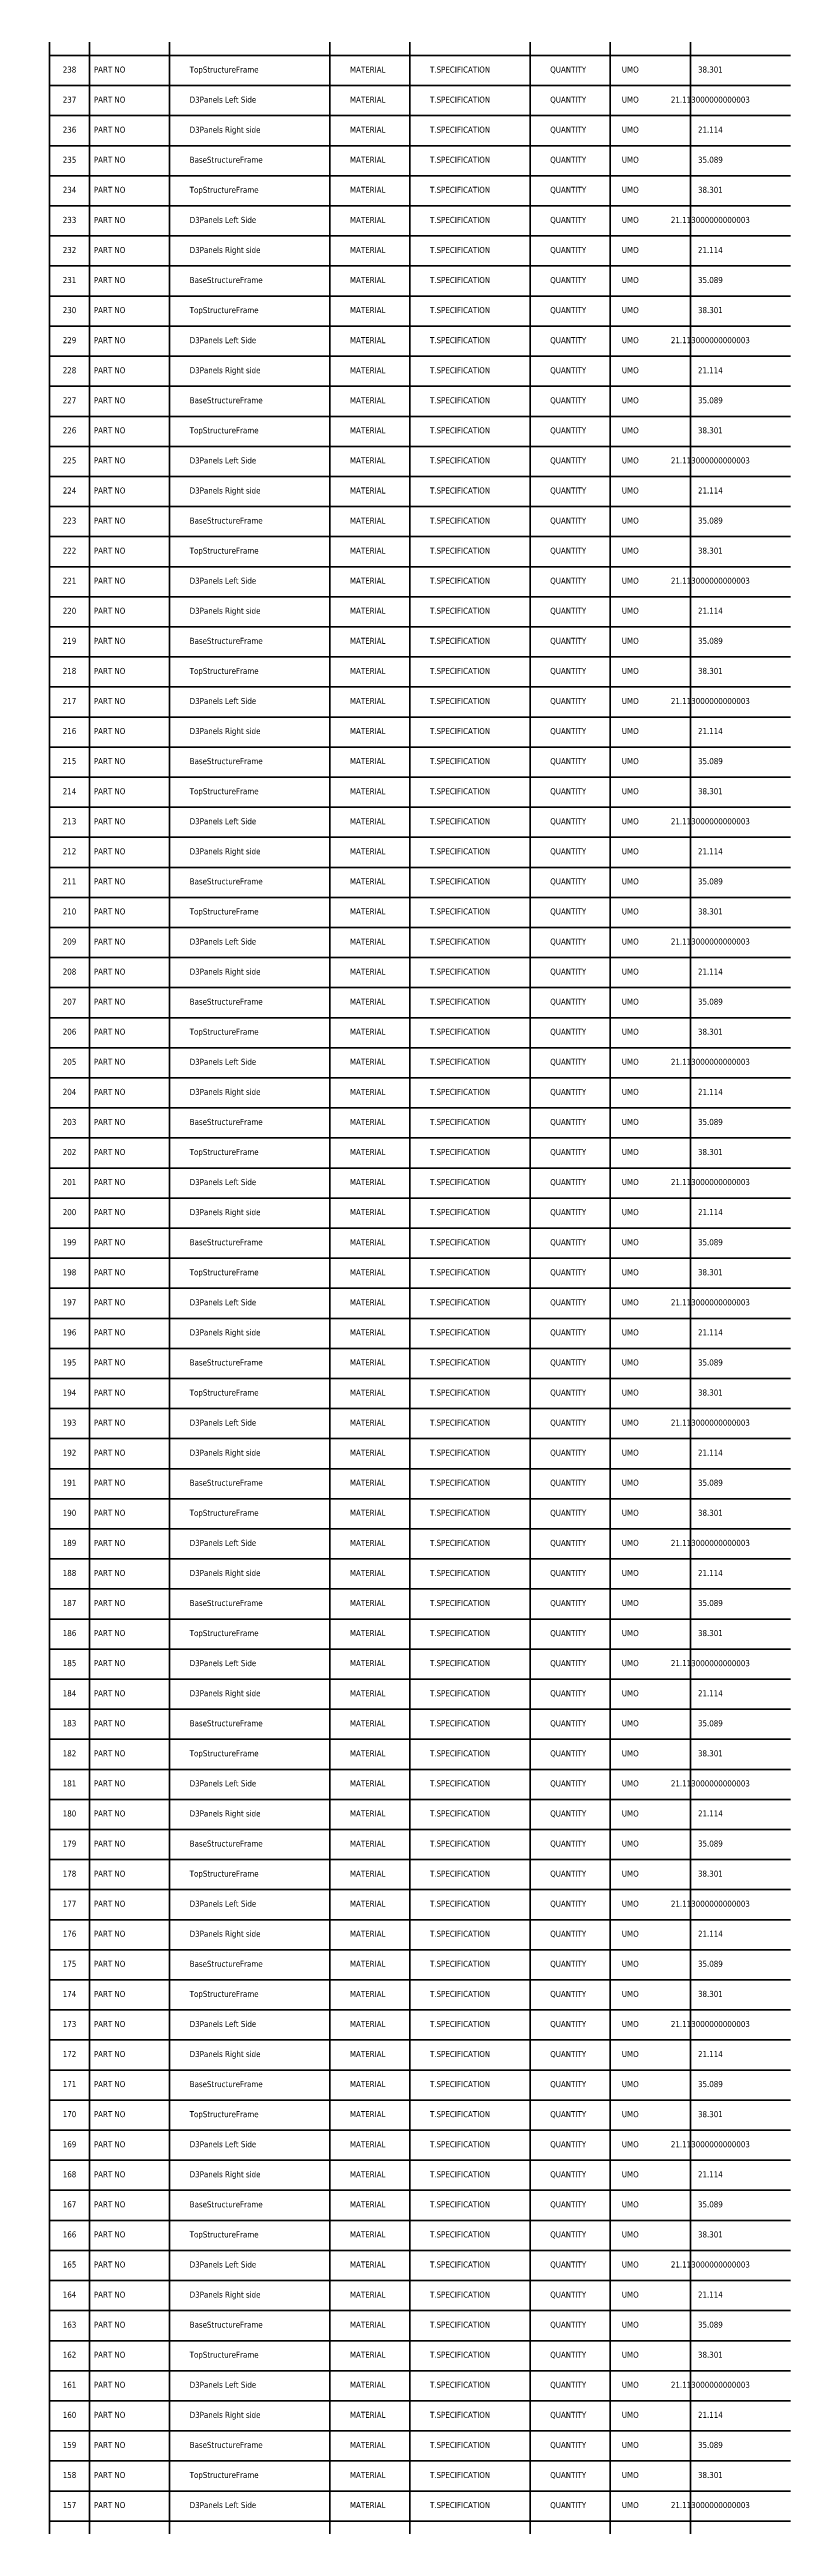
# Model space of a CAD drawing. Header units: metres. Extents: x 849 to 1219, y 30 to 9940.
# Drawn here: x 849 to 1219, y 2512 to 3748 of the extents above; entities that cross this region are included whole.
import ezdxf
from ezdxf.enums import TextEntityAlignment as Align

# ---------------------------------------------------------------- set-up
doc = ezdxf.new("R2010")
doc.units = ezdxf.units.M
doc.layers.add('Default', color=7, linetype='Continuous', lineweight=50, true_color=0x000000)
doc.styles.add('Default', font='tahoma.ttf')

msp = doc.modelspace()

# ---------------------------------------------------------------- linework, layer by layer
at = {"layer": 'Default'}
for p, q in [((849, 160), (849, 9940)), ((869, 9940), (869, 160)), ((909, 9940), (909, 160)), ((989, 9940), (989, 160)), ((1029, 9940), (1029, 160)), ((1089, 9940), (1089, 160)), ((1129, 9940), (1129, 160)), ((1169, 9940), (1169, 160)), ((849, 3745), (1219, 3745)), ((849, 3730), (1219, 3730)), ((849, 3715), (1219, 3715)), ((849, 3700), (1219, 3700)), ((849, 3685), (1219, 3685)), ((849, 3670), (1219, 3670)), ((849, 3655), (1219, 3655)), ((849, 3640), (1219, 3640)), ((849, 3625), (1219, 3625)), ((849, 3610), (1219, 3610)), ((849, 3595), (1219, 3595)), ((849, 3580), (1219, 3580)), ((849, 3565), (1219, 3565)), ((849, 3550), (1219, 3550)), ((849, 3535), (1219, 3535)), ((849, 3520), (1219, 3520)), ((849, 3505), (1219, 3505)), ((849, 3490), (1219, 3490)), ((849, 3475), (1219, 3475)), ((849, 3460), (1219, 3460)), ((849, 3445), (1219, 3445)), ((849, 3430), (1219, 3430)), ((849, 3415), (1219, 3415)), ((849, 3400), (1219, 3400)), ((849, 3385), (1219, 3385)), ((849, 3370), (1219, 3370)), ((849, 3355), (1219, 3355)), ((849, 3340), (1219, 3340)), ((849, 3325), (1219, 3325)), ((849, 3310), (1219, 3310)), ((849, 3295), (1219, 3295)), ((849, 3280), (1219, 3280)), ((849, 3265), (1219, 3265)), ((849, 3250), (1219, 3250)), ((849, 3235), (1219, 3235)), ((849, 3220), (1219, 3220)), ((849, 3205), (1219, 3205)), ((849, 3190), (1219, 3190)), ((849, 3175), (1219, 3175)), ((849, 3160), (1219, 3160)), ((849, 3145), (1219, 3145)), ((849, 3130), (1219, 3130)), ((849, 3115), (1219, 3115)), ((849, 3100), (1219, 3100)), ((849, 3085), (1219, 3085)), ((849, 3070), (1219, 3070)), ((849, 3055), (1219, 3055)), ((849, 3040), (1219, 3040)), ((849, 3025), (1219, 3025)), ((849, 3010), (1219, 3010)), ((849, 2995), (1219, 2995)), ((849, 2980), (1219, 2980)), ((849, 2965), (1219, 2965)), ((849, 2950), (1219, 2950)), ((849, 2935), (1219, 2935)), ((849, 2920), (1219, 2920)), ((849, 2905), (1219, 2905)), ((849, 2890), (1219, 2890)), ((849, 2875), (1219, 2875)), ((849, 2860), (1219, 2860)), ((849, 2845), (1219, 2845)), ((849, 2830), (1219, 2830)), ((849, 2815), (1219, 2815)), ((849, 2800), (1219, 2800)), ((849, 2785), (1219, 2785)), ((849, 2770), (1219, 2770)), ((849, 2755), (1219, 2755)), ((849, 2740), (1219, 2740)), ((849, 2725), (1219, 2725)), ((849, 2710), (1219, 2710)), ((849, 2695), (1219, 2695)), ((849, 2680), (1219, 2680)), ((849, 2665), (1219, 2665)), ((849, 2650), (1219, 2650)), ((849, 2635), (1219, 2635)), ((849, 2620), (1219, 2620)), ((849, 2605), (1219, 2605)), ((849, 2590), (1219, 2590)), ((849, 2575), (1219, 2575)), ((849, 2560), (1219, 2560)), ((849, 2545), (1219, 2545)), ((849, 2530), (1219, 2530)), ((849, 2515), (1219, 2515))]:
    msp.add_line(p, q, dxfattribs=at)

# ---------------------------------------------------------------- texts
at = {"layer": 'Default', "style": 'Default'}
for s, p in [('238', (859, 3738)), ('PART NO', (879, 3738)), ('UMO', (1139, 3738)), ('38.301', (1179, 3738)), ('237', (859, 3723)), ('PART NO', (879, 3723)), ('UMO', (1139, 3723)), ('21.113000000000003', (1179, 3723)), ('236', (859, 3708)), ('PART NO', (879, 3708)), ('UMO', (1139, 3708)), ('21.114', (1179, 3708)), ('235', (859, 3693)), ('PART NO', (879, 3693)), ('UMO', (1139, 3693)), ('35.089', (1179, 3693)), ('234', (859, 3678)), ('PART NO', (879, 3678)), ('UMO', (1139, 3678)), ('38.301', (1179, 3678)), ('233', (859, 3663)), ('PART NO', (879, 3663)), ('UMO', (1139, 3663)), ('21.113000000000003', (1179, 3663)), ('232', (859, 3648)), ('PART NO', (879, 3648)), ('UMO', (1139, 3648)), ('21.114', (1179, 3648)), ('231', (859, 3633)), ('PART NO', (879, 3633)), ('UMO', (1139, 3633)), ('35.089', (1179, 3633)), ('230', (859, 3618)), ('PART NO', (879, 3618)), ('UMO', (1139, 3618)), ('38.301', (1179, 3618)), ('229', (859, 3603)), ('PART NO', (879, 3603)), ('UMO', (1139, 3603)), ('21.113000000000003', (1179, 3603)), ('228', (859, 3588)), ('PART NO', (879, 3588)), ('UMO', (1139, 3588)), ('21.114', (1179, 3588)), ('227', (859, 3573)), ('PART NO', (879, 3573)), ('UMO', (1139, 3573)), ('35.089', (1179, 3573)), ('226', (859, 3558)), ('PART NO', (879, 3558)), ('UMO', (1139, 3558)), ('38.301', (1179, 3558)), ('225', (859, 3543)), ('PART NO', (879, 3543)), ('UMO', (1139, 3543)), ('21.113000000000003', (1179, 3543)), ('224', (859, 3528)), ('PART NO', (879, 3528)), ('UMO', (1139, 3528)), ('21.114', (1179, 3528)), ('223', (859, 3513)), ('PART NO', (879, 3513)), ('UMO', (1139, 3513)), ('35.089', (1179, 3513)), ('222', (859, 3498)), ('PART NO', (879, 3498)), ('UMO', (1139, 3498)), ('38.301', (1179, 3498)), ('221', (859, 3483)), ('PART NO', (879, 3483)), ('UMO', (1139, 3483)), ('21.113000000000003', (1179, 3483)), ('220', (859, 3468)), ('PART NO', (879, 3468)), ('UMO', (1139, 3468)), ('21.114', (1179, 3468)), ('219', (859, 3453)), ('PART NO', (879, 3453)), ('UMO', (1139, 3453)), ('35.089', (1179, 3453)), ('218', (859, 3438)), ('PART NO', (879, 3438)), ('UMO', (1139, 3438)), ('38.301', (1179, 3438)), ('217', (859, 3423)), ('PART NO', (879, 3423)), ('UMO', (1139, 3423)), ('21.113000000000003', (1179, 3423)), ('216', (859, 3408)), ('PART NO', (879, 3408)), ('UMO', (1139, 3408)), ('21.114', (1179, 3408)), ('215', (859, 3393)), ('PART NO', (879, 3393)), ('UMO', (1139, 3393)), ('35.089', (1179, 3393)), ('214', (859, 3378)), ('PART NO', (879, 3378)), ('UMO', (1139, 3378)), ('38.301', (1179, 3378)), ('213', (859, 3363)), ('PART NO', (879, 3363)), ('UMO', (1139, 3363)), ('21.113000000000003', (1179, 3363)), ('212', (859, 3348)), ('PART NO', (879, 3348)), ('UMO', (1139, 3348)), ('21.114', (1179, 3348)), ('211', (859, 3333)), ('PART NO', (879, 3333)), ('UMO', (1139, 3333)), ('35.089', (1179, 3333)), ('210', (859, 3318)), ('PART NO', (879, 3318)), ('UMO', (1139, 3318)), ('38.301', (1179, 3318)), ('209', (859, 3303)), ('PART NO', (879, 3303)), ('UMO', (1139, 3303)), ('21.113000000000003', (1179, 3303)), ('208', (859, 3288)), ('PART NO', (879, 3288)), ('UMO', (1139, 3288)), ('21.114', (1179, 3288)), ('207', (859, 3273)), ('PART NO', (879, 3273)), ('UMO', (1139, 3273)), ('35.089', (1179, 3273)), ('206', (859, 3258)), ('PART NO', (879, 3258)), ('UMO', (1139, 3258)), ('38.301', (1179, 3258)), ('205', (859, 3243)), ('PART NO', (879, 3243)), ('UMO', (1139, 3243)), ('21.113000000000003', (1179, 3243)), ('204', (859, 3228)), ('PART NO', (879, 3228)), ('UMO', (1139, 3228)), ('21.114', (1179, 3228)), ('203', (859, 3213)), ('PART NO', (879, 3213)), ('UMO', (1139, 3213)), ('35.089', (1179, 3213)), ('202', (859, 3198)), ('PART NO', (879, 3198)), ('UMO', (1139, 3198)), ('38.301', (1179, 3198)), ('201', (859, 3183)), ('PART NO', (879, 3183)), ('UMO', (1139, 3183)), ('21.113000000000003', (1179, 3183)), ('200', (859, 3168)), ('PART NO', (879, 3168)), ('UMO', (1139, 3168)), ('21.114', (1179, 3168)), ('199', (859, 3153)), ('PART NO', (879, 3153)), ('UMO', (1139, 3153)), ('35.089', (1179, 3153)), ('198', (859, 3138)), ('PART NO', (879, 3138)), ('UMO', (1139, 3138)), ('38.301', (1179, 3138)), ('197', (859, 3123)), ('PART NO', (879, 3123)), ('UMO', (1139, 3123)), ('21.113000000000003', (1179, 3123)), ('196', (859, 3108)), ('PART NO', (879, 3108)), ('UMO', (1139, 3108)), ('21.114', (1179, 3108)), ('195', (859, 3093)), ('PART NO', (879, 3093)), ('UMO', (1139, 3093)), ('35.089', (1179, 3093)), ('194', (859, 3078)), ('PART NO', (879, 3078)), ('UMO', (1139, 3078)), ('38.301', (1179, 3078)), ('193', (859, 3063)), ('PART NO', (879, 3063)), ('UMO', (1139, 3063)), ('21.113000000000003', (1179, 3063)), ('192', (859, 3048)), ('PART NO', (879, 3048)), ('UMO', (1139, 3048)), ('21.114', (1179, 3048)), ('191', (859, 3033)), ('PART NO', (879, 3033)), ('UMO', (1139, 3033)), ('35.089', (1179, 3033)), ('190', (859, 3018)), ('PART NO', (879, 3018)), ('UMO', (1139, 3018)), ('38.301', (1179, 3018)), ('189', (859, 3003)), ('PART NO', (879, 3003)), ('UMO', (1139, 3003)), ('21.113000000000003', (1179, 3003)), ('188', (859, 2988)), ('PART NO', (879, 2988)), ('UMO', (1139, 2988)), ('21.114', (1179, 2988)), ('187', (859, 2973)), ('PART NO', (879, 2973)), ('UMO', (1139, 2973)), ('35.089', (1179, 2973)), ('186', (859, 2958)), ('PART NO', (879, 2958)), ('UMO', (1139, 2958)), ('38.301', (1179, 2958)), ('185', (859, 2943)), ('PART NO', (879, 2943)), ('UMO', (1139, 2943)), ('21.113000000000003', (1179, 2943)), ('184', (859, 2928)), ('PART NO', (879, 2928)), ('UMO', (1139, 2928)), ('21.114', (1179, 2928)), ('183', (859, 2913)), ('PART NO', (879, 2913)), ('UMO', (1139, 2913)), ('35.089', (1179, 2913)), ('182', (859, 2898)), ('PART NO', (879, 2898)), ('UMO', (1139, 2898)), ('38.301', (1179, 2898)), ('181', (859, 2883)), ('PART NO', (879, 2883)), ('UMO', (1139, 2883)), ('21.113000000000003', (1179, 2883)), ('180', (859, 2868)), ('PART NO', (879, 2868)), ('UMO', (1139, 2868)), ('21.114', (1179, 2868)), ('179', (859, 2853)), ('PART NO', (879, 2853)), ('UMO', (1139, 2853)), ('35.089', (1179, 2853)), ('178', (859, 2838)), ('PART NO', (879, 2838)), ('UMO', (1139, 2838)), ('38.301', (1179, 2838)), ('177', (859, 2823)), ('PART NO', (879, 2823)), ('UMO', (1139, 2823)), ('21.113000000000003', (1179, 2823)), ('176', (859, 2808)), ('PART NO', (879, 2808)), ('UMO', (1139, 2808)), ('21.114', (1179, 2808)), ('175', (859, 2793)), ('PART NO', (879, 2793)), ('UMO', (1139, 2793)), ('35.089', (1179, 2793)), ('174', (859, 2778)), ('PART NO', (879, 2778)), ('UMO', (1139, 2778)), ('38.301', (1179, 2778)), ('173', (859, 2763)), ('PART NO', (879, 2763)), ('UMO', (1139, 2763)), ('21.113000000000003', (1179, 2763)), ('172', (859, 2748)), ('PART NO', (879, 2748)), ('UMO', (1139, 2748)), ('21.114', (1179, 2748)), ('171', (859, 2733)), ('PART NO', (879, 2733)), ('UMO', (1139, 2733)), ('35.089', (1179, 2733)), ('170', (859, 2718)), ('PART NO', (879, 2718)), ('UMO', (1139, 2718)), ('38.301', (1179, 2718)), ('169', (859, 2703)), ('PART NO', (879, 2703)), ('UMO', (1139, 2703)), ('21.113000000000003', (1179, 2703)), ('168', (859, 2688)), ('PART NO', (879, 2688)), ('UMO', (1139, 2688)), ('21.114', (1179, 2688)), ('167', (859, 2673)), ('PART NO', (879, 2673)), ('UMO', (1139, 2673)), ('35.089', (1179, 2673)), ('166', (859, 2658)), ('PART NO', (879, 2658)), ('UMO', (1139, 2658)), ('38.301', (1179, 2658)), ('165', (859, 2643)), ('PART NO', (879, 2643)), ('UMO', (1139, 2643)), ('21.113000000000003', (1179, 2643)), ('164', (859, 2628)), ('PART NO', (879, 2628)), ('UMO', (1139, 2628)), ('21.114', (1179, 2628)), ('163', (859, 2613)), ('PART NO', (879, 2613)), ('UMO', (1139, 2613)), ('35.089', (1179, 2613)), ('162', (859, 2598)), ('PART NO', (879, 2598)), ('UMO', (1139, 2598)), ('38.301', (1179, 2598)), ('161', (859, 2583)), ('PART NO', (879, 2583)), ('UMO', (1139, 2583)), ('21.113000000000003', (1179, 2583)), ('160', (859, 2568)), ('PART NO', (879, 2568)), ('UMO', (1139, 2568)), ('21.114', (1179, 2568)), ('159', (859, 2553)), ('PART NO', (879, 2553)), ('UMO', (1139, 2553)), ('35.089', (1179, 2553)), ('158', (859, 2538)), ('PART NO', (879, 2538)), ('UMO', (1139, 2538)), ('38.301', (1179, 2538)), ('157', (859, 2523)), ('PART NO', (879, 2523)), ('UMO', (1139, 2523)), ('21.113000000000003', (1179, 2523))]:
    msp.add_text(s, height=3, dxfattribs=at).set_placement(p, align=Align.MIDDLE_CENTER)
for s, p in [('TopStructureFrame', (919, 3738)), ('MATERIAL', (999, 3738)), ('T.SPECIFICATION', (1039, 3738)), ('QUANTITY', (1099, 3738)), ('D3Panels Left Side', (919, 3723)), ('MATERIAL', (999, 3723)), ('T.SPECIFICATION', (1039, 3723)), ('QUANTITY', (1099, 3723)), ('D3Panels Right side', (919, 3708)), ('MATERIAL', (999, 3708)), ('T.SPECIFICATION', (1039, 3708)), ('QUANTITY', (1099, 3708)), ('BaseStructureFrame', (919, 3693)), ('MATERIAL', (999, 3693)), ('T.SPECIFICATION', (1039, 3693)), ('QUANTITY', (1099, 3693)), ('TopStructureFrame', (919, 3678)), ('MATERIAL', (999, 3678)), ('T.SPECIFICATION', (1039, 3678)), ('QUANTITY', (1099, 3678)), ('D3Panels Left Side', (919, 3663)), ('MATERIAL', (999, 3663)), ('T.SPECIFICATION', (1039, 3663)), ('QUANTITY', (1099, 3663)), ('D3Panels Right side', (919, 3648)), ('MATERIAL', (999, 3648)), ('T.SPECIFICATION', (1039, 3648)), ('QUANTITY', (1099, 3648)), ('BaseStructureFrame', (919, 3633)), ('MATERIAL', (999, 3633)), ('T.SPECIFICATION', (1039, 3633)), ('QUANTITY', (1099, 3633)), ('TopStructureFrame', (919, 3618)), ('MATERIAL', (999, 3618)), ('T.SPECIFICATION', (1039, 3618)), ('QUANTITY', (1099, 3618)), ('D3Panels Left Side', (919, 3603)), ('MATERIAL', (999, 3603)), ('T.SPECIFICATION', (1039, 3603)), ('QUANTITY', (1099, 3603)), ('D3Panels Right side', (919, 3588)), ('MATERIAL', (999, 3588)), ('T.SPECIFICATION', (1039, 3588)), ('QUANTITY', (1099, 3588)), ('BaseStructureFrame', (919, 3573)), ('MATERIAL', (999, 3573)), ('T.SPECIFICATION', (1039, 3573)), ('QUANTITY', (1099, 3573)), ('TopStructureFrame', (919, 3558)), ('MATERIAL', (999, 3558)), ('T.SPECIFICATION', (1039, 3558)), ('QUANTITY', (1099, 3558)), ('D3Panels Left Side', (919, 3543)), ('MATERIAL', (999, 3543)), ('T.SPECIFICATION', (1039, 3543)), ('QUANTITY', (1099, 3543)), ('D3Panels Right side', (919, 3528)), ('MATERIAL', (999, 3528)), ('T.SPECIFICATION', (1039, 3528)), ('QUANTITY', (1099, 3528)), ('BaseStructureFrame', (919, 3513)), ('MATERIAL', (999, 3513)), ('T.SPECIFICATION', (1039, 3513)), ('QUANTITY', (1099, 3513)), ('TopStructureFrame', (919, 3498)), ('MATERIAL', (999, 3498)), ('T.SPECIFICATION', (1039, 3498)), ('QUANTITY', (1099, 3498)), ('D3Panels Left Side', (919, 3483)), ('MATERIAL', (999, 3483)), ('T.SPECIFICATION', (1039, 3483)), ('QUANTITY', (1099, 3483)), ('D3Panels Right side', (919, 3468)), ('MATERIAL', (999, 3468)), ('T.SPECIFICATION', (1039, 3468)), ('QUANTITY', (1099, 3468)), ('BaseStructureFrame', (919, 3453)), ('MATERIAL', (999, 3453)), ('T.SPECIFICATION', (1039, 3453)), ('QUANTITY', (1099, 3453)), ('TopStructureFrame', (919, 3438)), ('MATERIAL', (999, 3438)), ('T.SPECIFICATION', (1039, 3438)), ('QUANTITY', (1099, 3438)), ('D3Panels Left Side', (919, 3423)), ('MATERIAL', (999, 3423)), ('T.SPECIFICATION', (1039, 3423)), ('QUANTITY', (1099, 3423)), ('D3Panels Right side', (919, 3408)), ('MATERIAL', (999, 3408)), ('T.SPECIFICATION', (1039, 3408)), ('QUANTITY', (1099, 3408)), ('BaseStructureFrame', (919, 3393)), ('MATERIAL', (999, 3393)), ('T.SPECIFICATION', (1039, 3393)), ('QUANTITY', (1099, 3393)), ('TopStructureFrame', (919, 3378)), ('MATERIAL', (999, 3378)), ('T.SPECIFICATION', (1039, 3378)), ('QUANTITY', (1099, 3378)), ('D3Panels Left Side', (919, 3363)), ('MATERIAL', (999, 3363)), ('T.SPECIFICATION', (1039, 3363)), ('QUANTITY', (1099, 3363)), ('D3Panels Right side', (919, 3348)), ('MATERIAL', (999, 3348)), ('T.SPECIFICATION', (1039, 3348)), ('QUANTITY', (1099, 3348)), ('BaseStructureFrame', (919, 3333)), ('MATERIAL', (999, 3333)), ('T.SPECIFICATION', (1039, 3333)), ('QUANTITY', (1099, 3333)), ('TopStructureFrame', (919, 3318)), ('MATERIAL', (999, 3318)), ('T.SPECIFICATION', (1039, 3318)), ('QUANTITY', (1099, 3318)), ('D3Panels Left Side', (919, 3303)), ('MATERIAL', (999, 3303)), ('T.SPECIFICATION', (1039, 3303)), ('QUANTITY', (1099, 3303)), ('D3Panels Right side', (919, 3288)), ('MATERIAL', (999, 3288)), ('T.SPECIFICATION', (1039, 3288)), ('QUANTITY', (1099, 3288)), ('BaseStructureFrame', (919, 3273)), ('T.SPECIFICATION', (1039, 3273)), ('QUANTITY', (1099, 3273)), ('MATERIAL', (999, 3273)), ('TopStructureFrame', (919, 3258)), ('MATERIAL', (999, 3258)), ('T.SPECIFICATION', (1039, 3258)), ('QUANTITY', (1099, 3258)), ('D3Panels Left Side', (919, 3243)), ('MATERIAL', (999, 3243)), ('T.SPECIFICATION', (1039, 3243)), ('QUANTITY', (1099, 3243)), ('D3Panels Right side', (919, 3228)), ('MATERIAL', (999, 3228)), ('T.SPECIFICATION', (1039, 3228)), ('QUANTITY', (1099, 3228)), ('BaseStructureFrame', (919, 3213)), ('MATERIAL', (999, 3213)), ('T.SPECIFICATION', (1039, 3213)), ('QUANTITY', (1099, 3213)), ('TopStructureFrame', (919, 3198)), ('MATERIAL', (999, 3198)), ('T.SPECIFICATION', (1039, 3198)), ('QUANTITY', (1099, 3198)), ('D3Panels Left Side', (919, 3183)), ('MATERIAL', (999, 3183)), ('T.SPECIFICATION', (1039, 3183)), ('QUANTITY', (1099, 3183)), ('D3Panels Right side', (919, 3168)), ('MATERIAL', (999, 3168)), ('T.SPECIFICATION', (1039, 3168)), ('QUANTITY', (1099, 3168)), ('BaseStructureFrame', (919, 3153)), ('MATERIAL', (999, 3153)), ('T.SPECIFICATION', (1039, 3153)), ('QUANTITY', (1099, 3153)), ('TopStructureFrame', (919, 3138)), ('MATERIAL', (999, 3138)), ('T.SPECIFICATION', (1039, 3138)), ('QUANTITY', (1099, 3138)), ('D3Panels Left Side', (919, 3123)), ('MATERIAL', (999, 3123)), ('T.SPECIFICATION', (1039, 3123)), ('QUANTITY', (1099, 3123)), ('D3Panels Right side', (919, 3108)), ('MATERIAL', (999, 3108)), ('T.SPECIFICATION', (1039, 3108)), ('QUANTITY', (1099, 3108)), ('BaseStructureFrame', (919, 3093)), ('MATERIAL', (999, 3093)), ('T.SPECIFICATION', (1039, 3093)), ('QUANTITY', (1099, 3093)), ('TopStructureFrame', (919, 3078)), ('MATERIAL', (999, 3078)), ('T.SPECIFICATION', (1039, 3078)), ('QUANTITY', (1099, 3078)), ('D3Panels Left Side', (919, 3063)), ('MATERIAL', (999, 3063)), ('T.SPECIFICATION', (1039, 3063)), ('QUANTITY', (1099, 3063)), ('D3Panels Right side', (919, 3048)), ('MATERIAL', (999, 3048)), ('T.SPECIFICATION', (1039, 3048)), ('QUANTITY', (1099, 3048)), ('BaseStructureFrame', (919, 3033)), ('MATERIAL', (999, 3033)), ('T.SPECIFICATION', (1039, 3033)), ('QUANTITY', (1099, 3033)), ('TopStructureFrame', (919, 3018)), ('MATERIAL', (999, 3018)), ('T.SPECIFICATION', (1039, 3018)), ('QUANTITY', (1099, 3018)), ('D3Panels Left Side', (919, 3003)), ('MATERIAL', (999, 3003)), ('T.SPECIFICATION', (1039, 3003)), ('QUANTITY', (1099, 3003)), ('D3Panels Right side', (919, 2988)), ('MATERIAL', (999, 2988)), ('T.SPECIFICATION', (1039, 2988)), ('QUANTITY', (1099, 2988)), ('BaseStructureFrame', (919, 2973)), ('MATERIAL', (999, 2973)), ('T.SPECIFICATION', (1039, 2973)), ('QUANTITY', (1099, 2973)), ('TopStructureFrame', (919, 2958)), ('MATERIAL', (999, 2958)), ('T.SPECIFICATION', (1039, 2958)), ('QUANTITY', (1099, 2958)), ('D3Panels Left Side', (919, 2943)), ('MATERIAL', (999, 2943)), ('T.SPECIFICATION', (1039, 2943)), ('QUANTITY', (1099, 2943)), ('D3Panels Right side', (919, 2928)), ('MATERIAL', (999, 2928)), ('T.SPECIFICATION', (1039, 2928)), ('QUANTITY', (1099, 2928)), ('BaseStructureFrame', (919, 2913)), ('MATERIAL', (999, 2913)), ('T.SPECIFICATION', (1039, 2913)), ('QUANTITY', (1099, 2913)), ('TopStructureFrame', (919, 2898)), ('MATERIAL', (999, 2898)), ('T.SPECIFICATION', (1039, 2898)), ('QUANTITY', (1099, 2898)), ('D3Panels Left Side', (919, 2883)), ('MATERIAL', (999, 2883)), ('T.SPECIFICATION', (1039, 2883)), ('QUANTITY', (1099, 2883)), ('D3Panels Right side', (919, 2868)), ('MATERIAL', (999, 2868)), ('T.SPECIFICATION', (1039, 2868)), ('QUANTITY', (1099, 2868)), ('BaseStructureFrame', (919, 2853)), ('MATERIAL', (999, 2853)), ('T.SPECIFICATION', (1039, 2853)), ('QUANTITY', (1099, 2853)), ('TopStructureFrame', (919, 2838)), ('MATERIAL', (999, 2838)), ('T.SPECIFICATION', (1039, 2838)), ('QUANTITY', (1099, 2838)), ('D3Panels Left Side', (919, 2823)), ('MATERIAL', (999, 2823)), ('T.SPECIFICATION', (1039, 2823)), ('QUANTITY', (1099, 2823)), ('D3Panels Right side', (919, 2808)), ('MATERIAL', (999, 2808)), ('T.SPECIFICATION', (1039, 2808)), ('QUANTITY', (1099, 2808)), ('BaseStructureFrame', (919, 2793)), ('MATERIAL', (999, 2793)), ('T.SPECIFICATION', (1039, 2793)), ('QUANTITY', (1099, 2793)), ('TopStructureFrame', (919, 2778)), ('MATERIAL', (999, 2778)), ('T.SPECIFICATION', (1039, 2778)), ('QUANTITY', (1099, 2778)), ('D3Panels Left Side', (919, 2763)), ('MATERIAL', (999, 2763)), ('T.SPECIFICATION', (1039, 2763)), ('QUANTITY', (1099, 2763)), ('D3Panels Right side', (919, 2748)), ('MATERIAL', (999, 2748)), ('T.SPECIFICATION', (1039, 2748)), ('QUANTITY', (1099, 2748)), ('BaseStructureFrame', (919, 2733)), ('MATERIAL', (999, 2733)), ('T.SPECIFICATION', (1039, 2733)), ('QUANTITY', (1099, 2733)), ('TopStructureFrame', (919, 2718)), ('MATERIAL', (999, 2718)), ('T.SPECIFICATION', (1039, 2718)), ('QUANTITY', (1099, 2718)), ('D3Panels Left Side', (919, 2703)), ('MATERIAL', (999, 2703)), ('T.SPECIFICATION', (1039, 2703)), ('QUANTITY', (1099, 2703)), ('D3Panels Right side', (919, 2688)), ('MATERIAL', (999, 2688)), ('T.SPECIFICATION', (1039, 2688)), ('QUANTITY', (1099, 2688)), ('BaseStructureFrame', (919, 2673)), ('MATERIAL', (999, 2673)), ('T.SPECIFICATION', (1039, 2673)), ('QUANTITY', (1099, 2673)), ('TopStructureFrame', (919, 2658)), ('MATERIAL', (999, 2658)), ('T.SPECIFICATION', (1039, 2658)), ('QUANTITY', (1099, 2658)), ('D3Panels Left Side', (919, 2643)), ('MATERIAL', (999, 2643)), ('T.SPECIFICATION', (1039, 2643)), ('QUANTITY', (1099, 2643)), ('D3Panels Right side', (919, 2628)), ('MATERIAL', (999, 2628)), ('T.SPECIFICATION', (1039, 2628)), ('QUANTITY', (1099, 2628)), ('BaseStructureFrame', (919, 2613)), ('MATERIAL', (999, 2613)), ('T.SPECIFICATION', (1039, 2613)), ('QUANTITY', (1099, 2613)), ('TopStructureFrame', (919, 2598)), ('MATERIAL', (999, 2598)), ('T.SPECIFICATION', (1039, 2598)), ('QUANTITY', (1099, 2598)), ('D3Panels Left Side', (919, 2583)), ('MATERIAL', (999, 2583)), ('T.SPECIFICATION', (1039, 2583)), ('QUANTITY', (1099, 2583)), ('D3Panels Right side', (919, 2568)), ('MATERIAL', (999, 2568)), ('T.SPECIFICATION', (1039, 2568)), ('QUANTITY', (1099, 2568)), ('BaseStructureFrame', (919, 2553)), ('MATERIAL', (999, 2553)), ('T.SPECIFICATION', (1039, 2553)), ('QUANTITY', (1099, 2553)), ('TopStructureFrame', (919, 2538)), ('MATERIAL', (999, 2538)), ('T.SPECIFICATION', (1039, 2538)), ('QUANTITY', (1099, 2538)), ('D3Panels Left Side', (919, 2523)), ('MATERIAL', (999, 2523)), ('T.SPECIFICATION', (1039, 2523)), ('QUANTITY', (1099, 2523))]:
    msp.add_text(s, height=3, dxfattribs=at).set_placement(p, align=Align.MIDDLE_LEFT)

doc.saveas('drawing.dxf')
